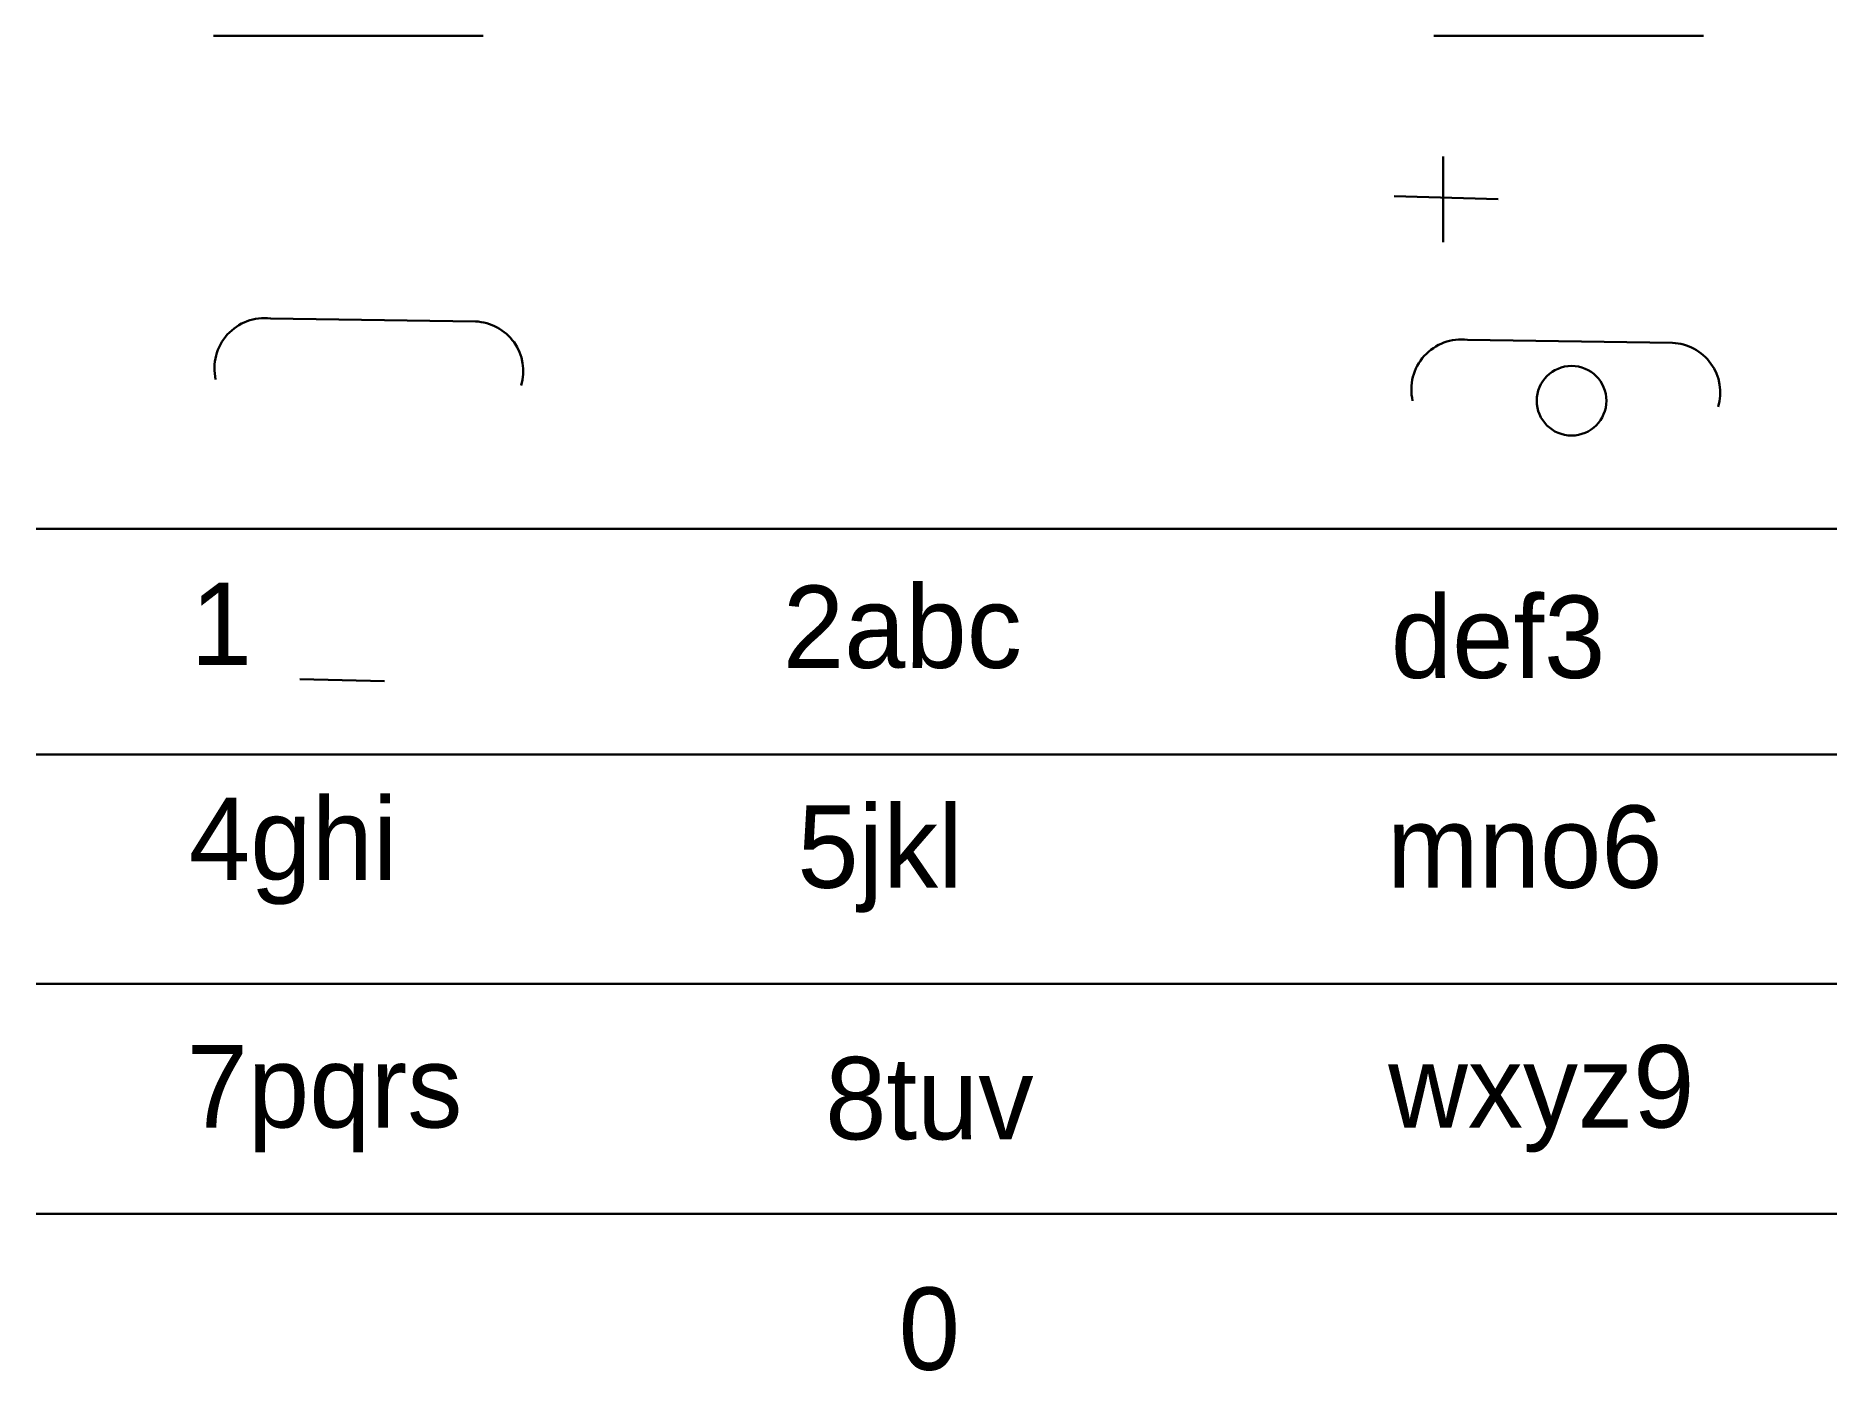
# Model space of a CAD drawing. Header units: millimetres. Extents: x 3.8 to 38.8, y 17.2 to 93.7.
# Drawn here: x 3.81 to 38.77, y 17.22 to 43.15 of the extents above; entities outside this region: 2.
import ezdxf

# ---------------------------------------------------------------- set-up
doc = ezdxf.new("R2010")
doc.units = ezdxf.units.MM
doc.header["$MEASUREMENT"] = 0
doc.layers.get('0').update_dxf_attribs({"lineweight": 30})

msp = doc.modelspace()

# ---------------------------------------------------------------- linework, layer by layer
for p, q in [((7.257, 43.148, 11.202), (12.49, 43.148, 11.202)), ((30.946, 43.148, 11.202), (36.179, 43.148, 11.202)), ((31.125, 40.805, 11.202), (31.125, 39.146, 11.202)), ((30.175, 40.035, 11.202), (32.193, 39.976, 11.202)), ((8.364, 37.664, 11.202), (12.339, 37.605, 11.202)), ((31.599, 37.249, 11.202), (35.575, 37.19, 11.202)), ((3.809, 33.574, 11.202), (38.769, 33.574, 11.202)), ((8.931, 30.656, 11.202), (10.575, 30.616, 11.202)), ((3.809, 29.194, 11.202), (38.769, 29.194, 11.202)), ((3.809, 24.743, 11.202), (38.769, 24.743, 11.202)), ((3.809, 20.274, 11.202), (38.769, 20.274, 11.202))]:
    msp.add_line(p, q)
msp.add_circle((33.617, 36.064, 11.202), 0.676)
for centre, radius, start, end in [((8.248, 36.695, 11.202), 0.976, 83.1638, 192.8061), ((12.299, 36.635, 11.202), 0.97, 343.5119, 87.6164), ((31.483, 36.28, 11.202), 0.976, 83.1638, 192.8061), ((35.534, 36.22, 11.202), 0.97, 343.5119, 87.6164)]:
    msp.add_arc(centre, radius, start, end)

# ---------------------------------------------------------------- texts
for s, insert, char_height, width, attachment_point in [('{\\fVrinda|b1|i0|c0|p2;\\Q1;\\T1.2;NOKIA}', (17.591, 93.678, 11.202), 1.56553, 163.52134, 1), ('{\\fVrinda|b1|i0|c0|p2;\\Q1;\\T1.2;NOKIA}', (17.591, 93.678, 11.362), 1.56553, 163.52134, 1), ('1', (7.407, 32.534, 11.202), 1.6, 134.01692, 2), ('2abc', (18.307, 32.475, 11.202), 1.6, 12.28229, 1), ('def3', (30.108, 32.28, 11.202), 1.6, 11.47771, 1), ('4ghi', (6.778, 28.357, 11.202), 1.6, 11.2, 1), ('5jkl', (18.587, 28.205, 11.202), 1.6, 12.28229, 1), ('mno6', (30.032, 28.205, 11.202), 1.6, 11.47771, 1), ('7pqrs', (9.409, 22.508, 11.202), 1.6, 11.2, 5), ('wxyz9', (33.03, 22.508, 11.202), 1.6, 11.47771, 5), ('8tuv', (21.15, 22.508, 11.202), 1.6, 12.28229, 5), ('0', (21.15, 18.032, 11.202), 1.6, 12.28229, 5)]:
    msp.add_mtext(s, dxfattribs=dict(insert=insert, char_height=char_height, width=width, attachment_point=attachment_point))

doc.saveas('drawing.dxf')
